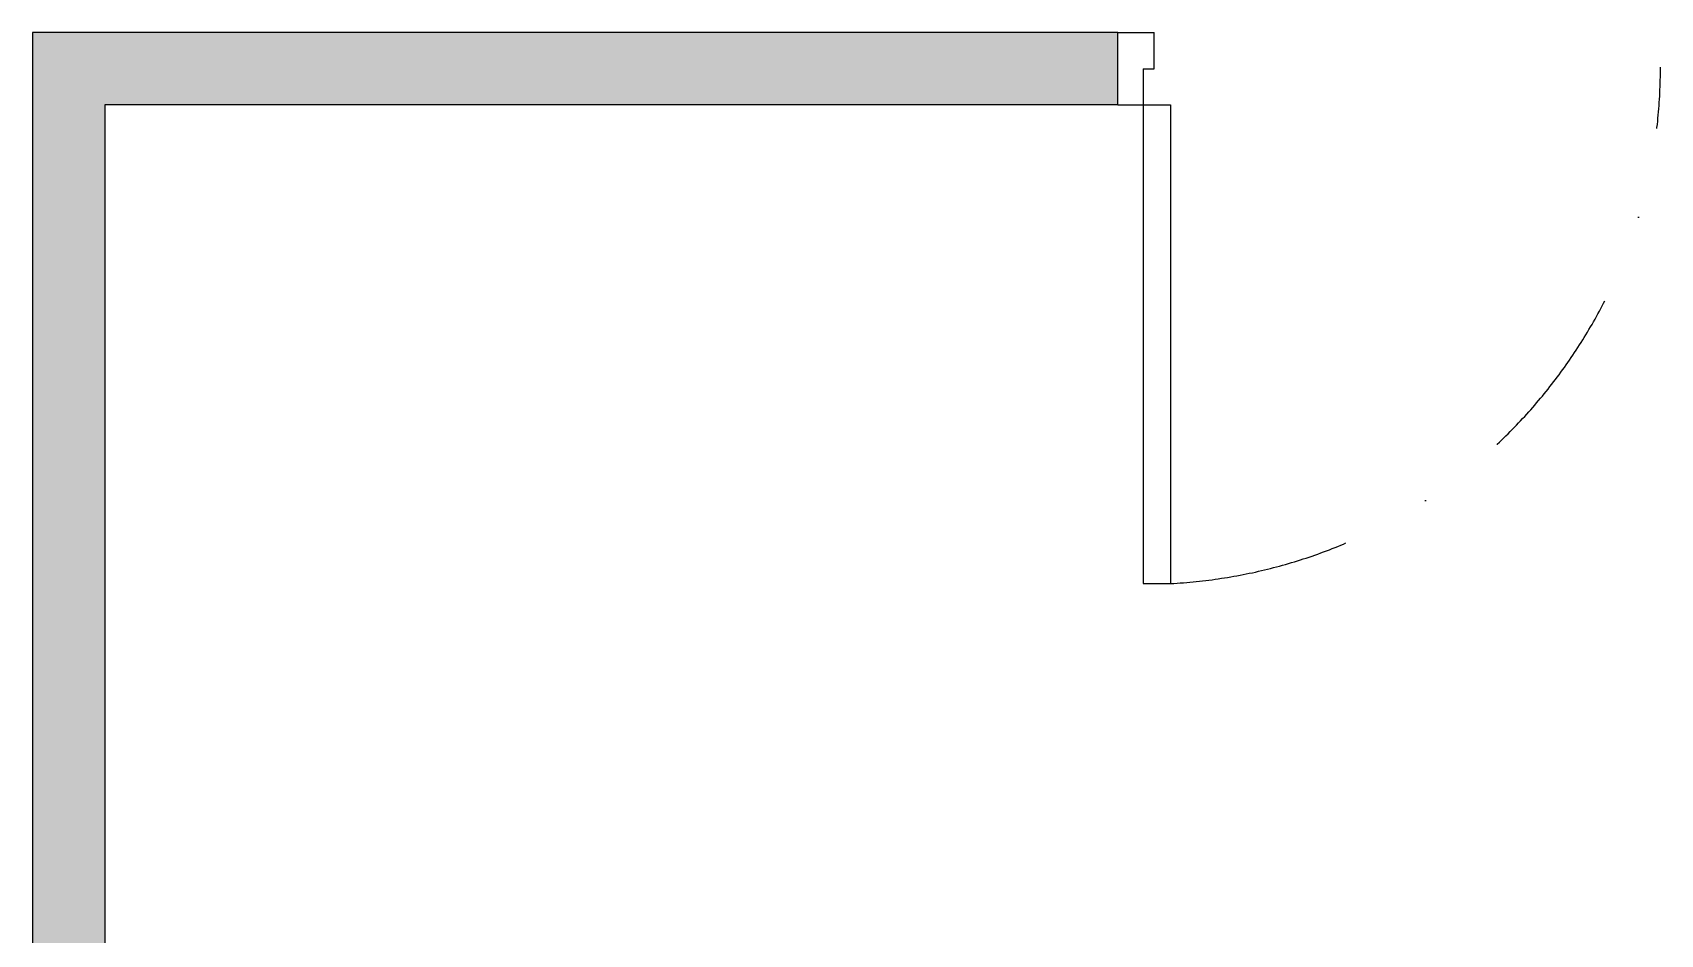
# Model space of a CAD drawing. Header units: millimetres. Extents: x 982 to 80582, y 687 to 58800.
# Drawn here: x 33217 to 35467, y 37686 to 38933 of the extents above; entities that cross this region are included whole.
import ezdxf

# ---------------------------------------------------------------- set-up
doc = ezdxf.new("R2010")
doc.units = ezdxf.units.MM
doc.linetypes.add('DASHDOT', pattern=[1, 0.5, -0.25, 0, -0.25])
for name, color, linetype in [('A-DOOR', 9, 'Continuous'), ('A-HATCH', 8, 'Continuous'), ('A-PARTITION', 4, 'Continuous')]:
    doc.layers.add(name, color=color, linetype=linetype)

msp = doc.modelspace()

# ---------------------------------------------------------------- hatches: boundary and pattern name
at = {"layer": 'A-HATCH'}
h = msp.add_hatch(dxfattribs=at)
h.set_pattern_fill('DOTS', color=8, scale=800)
h.set_pattern_definition([(0, (3598.94, -194877.037), (25, 50), [0, -50])])
h.paths.add_polyline_path([(34717.1, 38933.1), (33217.1, 38933.1), (33217.1, 34433.1), (33317.1, 34433.1), (33317.1, 38833.1), (34717.1, 38833.1)])
h.paths.add_polyline_path([(37267.1, 38933.1), (36367.1, 38933.1), (36367.1, 38833.1), (37267.1, 38833.1)])
h.paths.add_polyline_path([(36367.1, 38933.1), (36217.1, 38933.1), (36217.1, 38833.1), (36367.1, 38833.1)])
h.paths.add_polyline_path([(41317.1, 38933.1), (40267.1, 38933.1), (40267.1, 38833.1), (41317.1, 38833.1)])
h.paths.add_polyline_path([(43792.1, 38933.1), (42367.1, 38933.1), (42367.1, 38833.1), (43792.1, 38833.1)])
h.paths.add_polyline_path([(42367.1, 38933.1), (42217.1, 38933.1), (42217.1, 38833.1), (42367.1, 38833.1)])

# ---------------------------------------------------------------- linework, layer by layer
at = {"layer": 'A-DOOR', "color": 8}
for p, q in [((34752.1, 38833.1), (34752.1, 38171.1)), ((34790.1, 38833.1), (34790.1, 38171.1)), ((34752.1, 38171.1), (34790.1, 38171.1))]:
    msp.add_line(p, q, dxfattribs=at)
at = {"layer": 'A-DOOR', "color": 8, "linetype": 'DASHDOT', "ltscale": 500}
msp.add_arc((34752.1, 38885.1), 715, 273.0465, 0, dxfattribs=at)
at = {"layer": 'A-PARTITION', "color": 8}
for p, q in [((33217.1, 38933.1), (33217.1, 34433.1)), ((34717.1, 38933.1), (33217.1, 38933.1)), ((34717.1, 38933.1), (34767.1, 38933.1)), ((34717.1, 38833.1), (34717.1, 38933.1)), ((34767.1, 38883.1), (34767.1, 38933.1)), ((34752.1, 38883.1), (34767.1, 38883.1)), ((34752.1, 38883.1), (34752.1, 38833.1)), ((33317.1, 38833.1), (33317.1, 34433.1)), ((34717.1, 38833.1), (33317.1, 38833.1)), ((34717.1, 38833.1), (34752.1, 38833.1)), ((34752.1, 38833.1), (34790.1, 38833.1))]:
    msp.add_line(p, q, dxfattribs=at)

doc.saveas('drawing.dxf')
